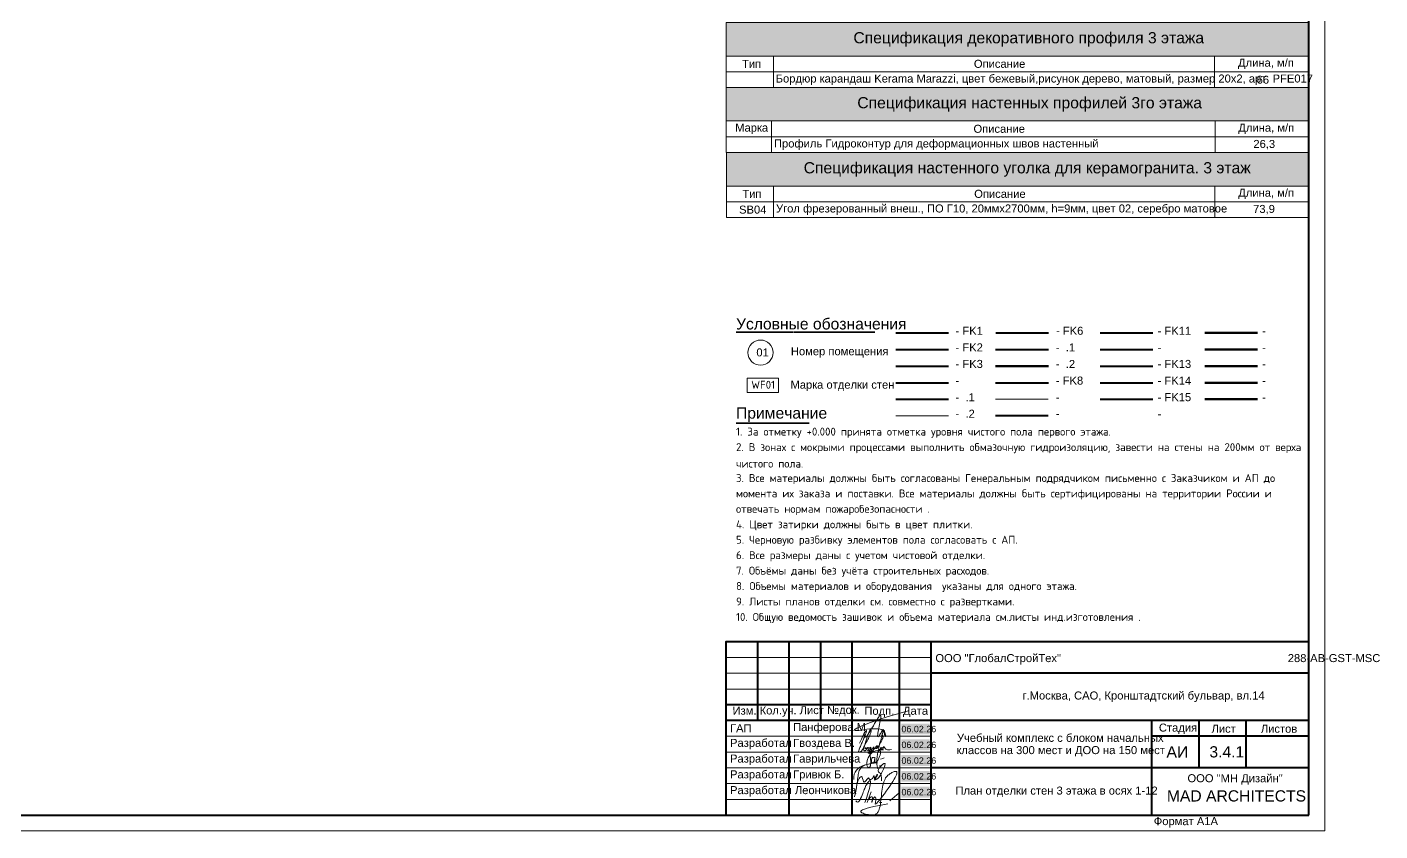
# Model space of a CAD drawing. Header units: millimetres. Extents: x -3817 to 677485, y -22715 to 103890.
# Drawn here: x 21876 to 23566, y -19807 to -18804 of the extents above; entities that cross this region are included whole.
import ezdxf

# ---------------------------------------------------------------- set-up
doc = ezdxf.new("R2010")
doc.units = ezdxf.units.MM
doc.layers.add('PDF _Геометрия', color=7, linetype='Continuous', true_color=0x1d1d1d)
doc.layers.add('PDF _Сплошная заливка', color=7, linetype='Continuous', true_color=0xffffff)
doc.layers.add('PDF _Текст', color=7, linetype='Continuous')
doc.styles.add('PDF Arial-BoldMT', font='arial.ttf')
doc.styles.add('PDF GOST-Common', font='arial.ttf')
doc.styles.add('PDF ISOCPEUR', font='isocpeur.ttf')

msp = doc.modelspace()

# ---------------------------------------------------------------- linework, layer by layer
at = {"layer": 'PDF _Геометрия', "color": 7, "lineweight": 9}
for points in [[(23497.1, -17468.5), (20186.2, -17468.5), (20186.2, -19807), (23497.1, -19807)], [(22749.3, -18879.3), (22749.3, -18859.5), (22808.4, -18859.5), (23359.5, -18859.5), (23477, -18859.5), (23477, -18879.3), (23359.5, -18879.3), (22808.4, -18879.3)], [(22749.5, -18960.4), (22749.5, -18940.7), (22806.3, -18940.7), (23360.5, -18940.7), (23476.9, -18940.7), (23476.9, -18960.4), (23360.5, -18960.4), (22806.3, -18960.4)], [(22749.7, -19041.5), (22749.7, -19021.8), (22808.8, -19021.8), (23359.9, -19021.8), (23477, -19021.8), (23477, -19041.5), (23359.9, -19041.5), (22808.8, -19041.5)], [(22814.8, -19259.9), (22775.5, -19259.9), (22775.5, -19242), (22814.8, -19242)], [(22827.9, -19669.2), (22965.7, -19669.2), (22965.7, -19688.9), (22827.9, -19688.9)], [(22827.9, -19767.6), (22965.7, -19767.6), (22965.7, -19787.3), (22827.9, -19787.3)]]:
    msp.add_lwpolyline(points, close=True, dxfattribs=at)
at = {"layer": 'PDF _Геометрия', "color": 7, "lineweight": 40}
msp.add_lwpolyline([(23477.5, -19787.3), (23477.5, -17488.2), (20265, -17488.2), (20265, -19787.3)], close=True, dxfattribs=at)
at = {"layer": 'PDF _Геометрия', "color": 7, "lineweight": 9}
for points in [[(22749.3, -18839.8), (22749.3, -18798.1), (23477, -18798.1), (23477, -18839.8), (23477, -18859.5)], [(23477, -18839.8), (22749.3, -18839.8), (22749.3, -18859.5)], [(22808.4, -18839.8), (22808.4, -18859.5), (22808.4, -18879.3)], [(23359.5, -18839.8), (23359.5, -18859.5), (23359.5, -18879.3)], [(22749.5, -18920.9), (22749.5, -18879.3), (23476.9, -18879.3), (23476.9, -18920.9), (23476.9, -18940.7)], [(23476.9, -18920.9), (22749.5, -18920.9), (22749.5, -18940.7)], [(22806.3, -18920.9), (22806.3, -18940.7), (22806.3, -18960.4)], [(23360.5, -18920.9), (23360.5, -18940.7), (23360.5, -18960.4)], [(22749.7, -19002.1), (22749.7, -18960.4), (23477, -18960.4), (23477, -19002.1), (23477, -19021.8)], [(23477, -19002.1), (22749.7, -19002.1), (22749.7, -19021.8)], [(22808.8, -19002.1), (22808.8, -19021.8), (22808.8, -19041.5)], [(23359.9, -19002.1), (23359.9, -19021.8), (23359.9, -19041.5)], [(23005, -19590.5), (22749.1, -19590.5)], [(23005, -19610.2), (22749.1, -19610.2)], [(23005, -19629.9), (22749.1, -19629.9)], [(22906.6, -19669.2), (22906.6, -19688.9)], [(22922.2, -19683.3), (22921.9, -19686.6), (22922, -19688.7), (22922.5, -19689.8), (22923.2, -19690), (22924.2, -19689.5), (22925.4, -19688.2), (22926.8, -19686.4), (22928.3, -19684.2), (22929.9, -19681.6), (22931.6, -19678.8), (22933.3, -19676), (22934.9, -19673.1), (22936.5, -19670.4), (22937.9, -19667.9), (22939.2, -19665.8), (22940.4, -19664.2), (22941.2, -19663.2), (22941.9, -19662.8), (22942.3, -19662.9), (22942.5, -19663.5), (22942.6, -19664.6), (22942.5, -19666), (22942.3, -19667.7), (22942, -19669.6), (22941.6, -19671.8), (22941.2, -19674), (22940.7, -19676.3), (22940.2, -19678.6), (22939.8, -19680.8), (22939.4, -19682.9), (22939, -19684.9), (22938.8, -19686.5), (22938.6, -19687.9), (22938.6, -19688.9), (22938.8, -19689.5), (22939.1, -19689.6), (22939.5, -19689.3), (22940.1, -19688.7), (22940.8, -19687.8), (22941.5, -19686.7), (22942.2, -19685.6), (22943, -19684.4), (22943.7, -19683.3), (22944.4, -19682.2), (22944.9, -19681.4), (22945.4, -19680.8), (22945.7, -19680.5), (22945.9, -19680.7), (22945.8, -19681.3), (22945.6, -19682.4), (22945.2, -19683.8), (22944.8, -19685.3), (22944.3, -19686.8), (22943.9, -19688), (22943.7, -19688.9), (22943.6, -19689.3), (22943.8, -19688.9), (22944.2, -19687.7), (22944.9, -19686), (22945.7, -19684.1), (22946.4, -19682.6), (22947, -19681.7), (22947.4, -19682.1), (22947.4, -19683.7), (22947.4, -19686.1), (22947.5, -19688.2), (22948, -19689.3), (22948.7, -19689.2), (22948.9, -19688.2), (22948.5, -19686.9), (22948.1, -19685.5), (22947.5, -19684.1), (22946.6, -19682.8), (22945.4, -19681.6), (22943.8, -19680.6), (22941.8, -19679.9), (22939.1, -19679.5), (22936, -19679.4), (22932.5, -19679.5), (22928.8, -19679.8), (22925, -19680.2), (22921.4, -19680.7), (22918, -19681.2), (22915, -19681.5), (22912.5, -19681.7), (22910.8, -19681.7), (22909.9, -19681.4), (22909.9, -19680.9), (22910.8, -19680), (22912.7, -19678.9), (22915.4, -19677.5), (22918.9, -19675.9), (22923.4, -19674.1), (22928.6, -19672.1), (22934.7, -19670), (22941.5, -19667.7), (22949.2, -19665.2), (22957.6, -19662.7), (22966.8, -19660), (22976.7, -19657.3)], [(22916.1, -19697.5), (22918.4, -19692.3), (22920.2, -19688.5), (22921.6, -19685.7), (22922.7, -19683.9), (22923.4, -19682.8), (22923.9, -19682.2), (22924.2, -19681.9), (22924.5, -19681.8), (22924.7, -19681.8), (22924.8, -19681.9), (22924.8, -19682.2), (22924.7, -19682.6), (22924.6, -19683.1), (22924.4, -19683.7), (22924.2, -19684.5), (22923.9, -19685.4), (22923.5, -19686.4), (22923.1, -19687.5), (22922.6, -19688.7), (22922.1, -19689.9), (22921.6, -19691.2), (22921.1, -19692.5), (22920.5, -19693.8), (22919.9, -19695.2), (22919.3, -19696.5), (22918.7, -19697.8), (22918.1, -19699.1), (22917.6, -19700.4), (22917.1, -19701.6), (22916.6, -19702.7), (22916.1, -19703.8), (22915.7, -19704.8), (22915.4, -19705.7), (22915.1, -19706.5), (22915, -19707.3), (22914.9, -19707.8), (22914.9, -19708.3), (22915.1, -19708.6), (22915.3, -19708.8), (22915.6, -19708.9), (22916, -19708.9), (22916.4, -19708.8), (22916.9, -19708.6), (22917.3, -19708.3), (22917.7, -19708), (22918.1, -19707.7), (22918.5, -19707.3), (22918.9, -19706.8), (22919.2, -19706.4), (22919.5, -19705.8), (22919.9, -19705.2), (22920.3, -19704.5), (22920.6, -19703.8), (22921.1, -19702.9), (22921.6, -19702), (22922.1, -19700.9), (22922.7, -19699.8), (22923.4, -19698.5), (22924.1, -19697.2), (22924.9, -19695.8), (22925.6, -19694.4), (22926.4, -19692.9), (22927.1, -19691.5), (22927.8, -19690.1), (22928.4, -19688.8), (22929, -19687.5), (22929.4, -19686.4), (22929.8, -19685.3), (22930.1, -19684.4), (22930.2, -19683.6), (22930.4, -19682.9), (22930.4, -19682.2), (22930.4, -19681.7), (22930.3, -19681.3), (22930.1, -19681), (22930, -19680.8), (22929.7, -19680.7), (22929.5, -19680.8), (22929.2, -19681), (22928.9, -19681.3), (22928.5, -19681.9), (22928.1, -19682.8), (22927.6, -19684), (22927, -19685.8), (22926.2, -19688.2), (22925.3, -19691.2), (22924.1, -19695), (22922.8, -19699.6), (22921.2, -19705.3), (22921.3, -19706.1), (22921.7, -19706.7), (22922.3, -19706.9), (22922.9, -19706.9), (22923.6, -19706.7), (22924.1, -19706.3), (22924.4, -19705.8), (22924.5, -19705.2), (22924.6, -19704.6), (22924.5, -19704.1), (22924.2, -19703.7), (22923.9, -19703.5), (22923.6, -19703.4), (22923.3, -19703.5), (22923.1, -19703.6), (22923, -19703.7), (22923, -19703.9), (22923.1, -19704), (22923.6, -19704), (22924.4, -19703.8), (22925.2, -19703.8), (22925.7, -19704.2), (22925.3, -19705.3)], [(23005, -19688.9), (22749.1, -19688.9)], [(22926.2, -19707.2), (22927.6, -19705.4), (22927.9, -19704.2), (22927.6, -19703.4), (22927, -19703), (22926.5, -19702.9), (22926.2, -19703.1), (22926.1, -19703.4), (22926.3, -19703.6), (22926.8, -19703.8), (22927.5, -19703.8), (22928.2, -19703.6), (22928.9, -19703.2), (22929.5, -19702.7), (22930, -19702.5), (22930.2, -19702.6), (22930.2, -19702.9), (22930.1, -19703.3), (22929.8, -19703.7), (22929.6, -19704.1), (22929.7, -19704.3), (22930.1, -19704.4), (22930.5, -19704.6), (22930.9, -19704.8), (22931.1, -19705.1), (22931.1, -19705.5), (22930.9, -19706.1), (22930.7, -19706.7), (22930.3, -19707.3), (22929.8, -19707.9), (22929.2, -19708.6), (22928.7, -19709.1), (22928.2, -19709.6), (22927.7, -19709.9), (22927.3, -19710.1), (22927, -19710.1), (22926.8, -19709.9), (22926.8, -19709.6), (22926.9, -19709.2), (22927.1, -19708.6), (22927.5, -19707.9), (22928.1, -19707.1), (22928.9, -19706.3), (22929.8, -19705.5), (22930.7, -19704.9), (22931.8, -19704.6), (22932.8, -19704.6), (22933.7, -19705.3)], [(22934.5, -19702.1), (22933.1, -19703), (22932.7, -19703.6), (22932.8, -19703.9), (22933, -19704.1), (22933.3, -19704.1), (22933.6, -19704), (22933.8, -19703.8), (22934, -19703.6), (22934.2, -19703.5), (22934.3, -19703.4), (22934.4, -19703.4), (22934.4, -19703.5), (22934.3, -19703.7), (22934.2, -19704), (22934.1, -19704.5), (22933.9, -19705.1), (22933.6, -19705.7), (22933.4, -19706.3), (22933.1, -19707), (22932.8, -19707.6), (22932.4, -19708.2), (22932.1, -19708.7), (22931.8, -19709.2), (22931.5, -19709.6), (22931.2, -19709.9), (22930.9, -19710.1), (22930.7, -19710.3), (22930.5, -19710.5), (22930.3, -19710.5), (22930.2, -19710.5), (22930.1, -19710.5), (22930.1, -19710.3), (22930.2, -19710.1), (22930.3, -19709.9), (22930.5, -19709.6), (22930.7, -19709.2), (22930.9, -19708.8), (22931.2, -19708.4), (22931.5, -19708), (22931.9, -19707.5), (22932.3, -19707), (22932.7, -19706.5), (22933.2, -19706), (22933.6, -19705.5), (22934.1, -19705), (22934.6, -19704.6), (22935.1, -19704.1), (22935.6, -19703.6), (22936, -19703.2), (22936.5, -19702.8), (22936.9, -19702.4), (22937.3, -19702.1), (22937.7, -19701.8), (22938, -19701.5), (22938.2, -19701.3), (22938.4, -19701.1), (22938.4, -19701), (22938.4, -19700.8), (22938.3, -19700.8), (22938.1, -19700.7), (22937.9, -19700.7), (22937.6, -19700.8), (22937.3, -19701), (22937.1, -19701.2), (22936.9, -19701.5), (22936.7, -19701.8), (22936.6, -19702.2), (22936.5, -19702.6), (22936.4, -19703), (22936.4, -19703.3), (22936.4, -19703.6), (22936.4, -19703.8), (22936.5, -19704), (22936.6, -19704.1), (22936.8, -19704.2), (22936.9, -19704.2), (22937.1, -19704.2), (22937.4, -19704.1), (22937.7, -19703.9), (22937.9, -19703.7), (22938.3, -19703.4), (22938.6, -19703), (22939, -19702.5), (22939.4, -19702), (22939.8, -19701.5), (22940.2, -19700.8), (22940.6, -19700.2), (22941.1, -19699.5), (22941.5, -19698.7), (22941.9, -19698), (22942.3, -19697.2), (22942.7, -19696.4), (22943.1, -19695.7), (22943.5, -19694.9), (22943.8, -19694.2), (22944.1, -19693.5), (22944.4, -19692.8), (22944.7, -19692.2), (22944.9, -19691.7), (22945, -19691.1), (22945.2, -19690.7), (22945.3, -19690.2), (22945.3, -19689.8), (22945.4, -19689.5), (22945.4, -19689.2), (22945.4, -19688.9), (22945.4, -19688.6), (22945.4, -19688.4), (22945.3, -19688.3), (22945.2, -19688.2), (22945.2, -19688.1), (22945.1, -19688), (22945, -19688), (22944.9, -19688.1), (22944.8, -19688.2), (22944.6, -19688.3), (22944.5, -19688.6), (22944.3, -19688.9), (22944.1, -19689.3), (22943.9, -19689.7), (22943.7, -19690.3), (22943.4, -19691), (22943.2, -19691.7), (22942.9, -19692.6), (22942.6, -19693.6), (22942.2, -19694.7), (22941.9, -19695.9), (22941.6, -19697.1), (22941.2, -19698.3), (22940.9, -19699.5), (22940.7, -19700.7), (22940.4, -19701.8), (22940.2, -19702.8), (22940, -19703.8), (22939.9, -19704.6), (22939.9, -19705.3)], [(22941.9, -19705.3), (22940.9, -19705.3), (22939.9, -19705.3), (22940.7, -19705.6), (22941.5, -19705.3), (22942.2, -19704.7), (22942.5, -19704.1), (22942.5, -19703.8), (22942.3, -19703.6), (22942.1, -19703.5), (22942, -19703.5), (22942.2, -19703.5), (22942.6, -19703.5), (22943.2, -19703.3), (22943.8, -19703), (22944.3, -19702.7), (22944.6, -19702.8), (22944.3, -19703.5), (22943.4, -19705.3)], [(22942.8, -19706), (22943.8, -19706), (22945, -19704.9), (22946.1, -19703.2), (22946.5, -19701.2), (22946.5, -19702.2), (22946.8, -19702.6), (22947.2, -19702.7), (22947.4, -19702.9), (22947.6, -19703.2), (22947.7, -19703.5), (22948, -19704), (22948.4, -19704.5), (22949, -19705), (22949.8, -19705.5), (22950.8, -19705.9), (22952.2, -19706), (22953.9, -19705.9), (22956.1, -19705.5)], [(23005, -19708.6), (22749.1, -19708.6)], [(22928.2, -19705.9), (22929.2, -19712.2), (22929.8, -19717.2), (22930, -19721.1), (22929.9, -19723.9), (22929.6, -19725.9), (22929, -19727.2), (22928.4, -19727.8), (22927.6, -19728), (22926.9, -19727.6), (22926.2, -19727), (22925.7, -19726), (22925.2, -19724.7), (22925, -19723.2), (22925.1, -19721.5), (22925.4, -19719.6), (22926.1, -19717.6), (22927, -19715.6), (22928.1, -19713.7), (22929.4, -19711.8), (22930.8, -19710.2), (22932.3, -19708.9), (22933.9, -19707.9), (22935.9, -19707.1), (22938.4, -19706.5), (22941.7, -19706), (22945.9, -19705.6)], [(22934.6, -19715.9), (22933.4, -19715.2), (22932.5, -19715.2), (22932, -19715.4), (22931.7, -19715.8), (22931.4, -19716.3), (22931.3, -19717), (22931.1, -19717.8), (22931.1, -19718.6), (22931, -19719.5), (22931, -19720.3), (22931.1, -19721), (22931.4, -19721.6), (22931.7, -19722), (22932.1, -19722.2), (22932.6, -19722.2), (22933.1, -19722.1), (22933.5, -19721.9), (22933.9, -19721.5), (22934.2, -19720.9), (22934.5, -19720.1), (22934.8, -19719.2), (22934.9, -19718.1), (22935.1, -19717.1), (22935.2, -19716.2), (22935.2, -19715.5), (22935.2, -19715.1), (22935.2, -19714.9), (22935.2, -19714.9), (22935.2, -19715.1), (22935.2, -19715.6), (22935.1, -19716.5), (22935, -19717.6), (22935, -19718.7), (22935, -19719.7), (22935, -19720.6), (22935.1, -19721.3), (22935.2, -19721.7), (22935.4, -19721.9), (22935.6, -19722), (22935.9, -19721.9), (22936.2, -19721.7), (22936.5, -19721.5), (22936.9, -19721.2), (22937.3, -19720.8), (22937.8, -19720.3), (22938.3, -19719.7), (22938.8, -19719), (22939.3, -19718.1), (22939.7, -19717.2), (22940.2, -19716.3), (22940.7, -19715.3), (22941.1, -19714.3), (22941.4, -19713.4), (22941.7, -19712.4), (22941.9, -19711.5), (22942.1, -19710.7), (22942.2, -19709.9), (22942.2, -19709.2), (22942.2, -19708.6), (22942.2, -19708.1), (22942.1, -19707.6), (22942, -19707.3), (22941.9, -19707), (22941.7, -19706.8), (22941.5, -19706.6), (22941.2, -19706.6), (22940.9, -19706.6), (22940.6, -19706.6), (22940.3, -19706.8), (22940, -19707.1), (22939.8, -19707.4), (22939.5, -19707.9), (22939.3, -19708.4), (22939, -19709), (22938.8, -19709.7), (22938.6, -19710.5), (22938.4, -19711.3), (22938.3, -19712.3), (22938.1, -19713.2), (22938, -19714.3), (22937.9, -19715.4), (22937.8, -19716.5), (22937.7, -19717.6), (22937.6, -19718.8), (22937.6, -19719.9), (22937.6, -19720.9), (22937.6, -19722), (22937.6, -19722.9), (22937.7, -19723.8), (22937.8, -19724.6), (22937.9, -19725.3), (22938.1, -19726), (22938.2, -19726.7), (22938.4, -19727.3), (22938.5, -19727.9), (22938.7, -19728.6), (22938.9, -19729.2)], [(22942.4, -19717.4), (22945.2, -19716.6), (22946.8, -19715.8)], [(23005, -19728.3), (22749.1, -19728.3)], [(22908.8, -19743), (22908.8, -19739.4), (22909.4, -19736.3), (22910.5, -19733.5), (22912.2, -19731.2), (22914.2, -19729.2), (22916.6, -19727.5), (22919.1, -19726.1), (22921.8, -19725), (22924.6, -19724.1), (22927.3, -19723.5), (22929.9, -19723), (22932.3, -19722.6), (22934.4, -19722.4), (22936.2, -19722.2), (22937.5, -19722.1), (22938.3, -19722), (22938.6, -19722), (22938.4, -19722), (22937.9, -19722), (22937, -19722.1), (22935.8, -19722.2), (22934.3, -19722.3), (22932.7, -19722.6), (22930.9, -19722.8), (22929.1, -19723.2), (22927.2, -19723.6), (22925.3, -19724.1), (22923.5, -19724.7), (22921.9, -19725.4), (22920.3, -19726.2), (22919, -19727.1), (22918, -19728.1), (22917.1, -19729.2), (22916.3, -19730.4), (22915.7, -19731.8), (22915.2, -19733.2), (22914.9, -19734.8), (22914.5, -19736.5), (22914.2, -19738.3), (22914, -19740.3), (22913.7, -19742.5), (22913.4, -19744.7), (22913.1, -19747.1), (22912.7, -19749.7), (22912.2, -19752.3), (22911.8, -19754.8), (22911.3, -19757.2), (22910.9, -19759.5), (22910.5, -19761.4), (22910.1, -19763), (22909.9, -19764.1), (22909.8, -19764.6), (22909.8, -19764.5), (22909.9, -19763.9), (22910.2, -19762.7), (22910.5, -19761.2), (22910.8, -19759.4), (22911.3, -19757.4), (22911.7, -19755.3), (22912.1, -19753.3), (22912.4, -19751.4), (22912.7, -19749.6), (22913.1, -19748), (22913.5, -19746.4), (22914, -19744.9), (22914.7, -19743.3), (22915.5, -19741.7), (22916.5, -19740.3), (22917.5, -19739.3), (22918.4, -19739.2), (22919.2, -19740), (22919.9, -19741.7), (22920.5, -19743.7), (22921.1, -19745.4), (22921.8, -19746.3), (22922.7, -19745.8), (22923.8, -19744.3), (22925.4, -19742.3), (22927.4, -19740.7), (22927.9, -19742.1), (22928.9, -19742.8), (22930.1, -19742.9), (22931.2, -19742.5), (22932.1, -19741.7), (22932.8, -19740.6), (22933.3, -19739.6), (22933.7, -19738.8), (22934, -19738.3), (22934.2, -19738.5), (22934.4, -19739.1), (22934.6, -19740.2), (22934.8, -19741.4), (22934.9, -19742.5), (22935.1, -19743.5), (22935.2, -19744), (22935.3, -19744), (22935.4, -19743.4), (22935.5, -19742.6), (22935.8, -19741.5), (22936.1, -19740.3), (22936.6, -19739.1), (22937.1, -19738.1), (22937.7, -19737.2), (22938.2, -19736.7), (22938.6, -19736.4), (22938.7, -19736.6), (22938.4, -19737.2), (22938, -19738.1), (22937.4, -19739.2), (22936.9, -19740.2), (22936.5, -19741.1), (22936.4, -19741.8), (22936.4, -19742.3), (22936.5, -19742.6), (22936.8, -19742.7), (22937.3, -19742.6), (22937.8, -19742.3), (22938.5, -19741.8), (22939.2, -19741.1), (22940, -19740.2), (22940.8, -19739), (22941.7, -19737.7), (22942.6, -19736.3), (22943.5, -19734.8), (22944.3, -19733.2), (22945.2, -19731.6), (22945.9, -19730), (22946.6, -19728.5), (22947.1, -19727.1), (22947.5, -19725.8), (22947.8, -19724.7), (22948, -19723.8), (22947.9, -19723.1), (22947.6, -19722.8), (22947.2, -19722.7), (22946.6, -19722.8), (22945.9, -19723.2), (22945.1, -19723.8), (22944.2, -19724.5), (22943.4, -19725.3), (22942.5, -19726.2), (22941.7, -19727.2), (22940.9, -19728.2), (22940.2, -19729.2), (22939.7, -19730.2), (22939.4, -19731.1), (22939.2, -19731.9), (22939.3, -19732.6), (22939.6, -19733.1), (22940.1, -19733.6), (22940.6, -19734.1), (22941.2, -19734.6), (22941.7, -19735.1), (22942.3, -19735.8), (22942.7, -19736.5), (22943, -19737.4), (22943.2, -19738.8), (22943.4, -19740.9), (22943.6, -19744.3)], [(22927.5, -19767.2), (22929.4, -19765.3), (22930.8, -19764.3), (22931.7, -19764.4), (22932.1, -19765.6), (22932, -19768), (22931.4, -19771.7), (22932.1, -19768.8), (22933.1, -19766.5), (22934.2, -19765.1), (22935.3, -19764.5), (22936.2, -19764.9), (22936.6, -19766.1), (22936.6, -19768.4), (22935.8, -19771.7), (22935.5, -19773.1), (22935.7, -19773.6), (22936.4, -19773.4), (22937.5, -19772.4), (22939, -19770.9), (22940.8, -19768.8), (22942.8, -19766.4), (22944.9, -19763.6), (22947.2, -19760.6), (22949.5, -19757.4), (22951.8, -19754.2), (22954, -19751), (22956, -19748), (22957.8, -19745.2), (22959.3, -19742.6), (22960.6, -19740.5), (22961.5, -19738.6), (22962.2, -19737), (22962.6, -19735.7), (22962.8, -19734.7), (22962.8, -19733.9), (22962.6, -19733.3), (22962.2, -19732.9), (22961.7, -19732.7), (22961, -19732.7), (22960.3, -19732.8), (22959.4, -19733), (22958.5, -19733.3), (22957.5, -19733.8), (22956.5, -19734.2), (22955.5, -19734.8), (22954.5, -19735.4), (22953.5, -19736), (22952.5, -19736.8), (22951.5, -19737.6), (22950.5, -19738.6), (22949.6, -19739.7), (22948.7, -19740.9), (22947.9, -19742.3), (22947.1, -19743.9), (22946.4, -19745.7), (22945.8, -19747.7), (22945.2, -19749.9), (22944.8, -19752.3), (22944.3, -19754.9), (22944, -19757.5), (22943.6, -19760.3), (22943.3, -19763.1), (22943, -19765.9), (22942.7, -19768.6), (22942.4, -19771.3), (22942.1, -19773.8), (22941.7, -19776.1), (22941.2, -19778.2), (22940.7, -19780), (22940.1, -19781.6), (22939.5, -19783), (22938.7, -19784.1), (22937.9, -19785.1), (22937, -19785.8), (22935.9, -19786.4), (22934.8, -19786.8), (22933.5, -19787), (22932.2, -19787.1), (22930.7, -19787.1), (22929, -19787), (22927.3, -19786.7), (22925.5, -19786.4), (22923.6, -19786), (22921.9, -19785.5), (22920.4, -19784.9), (22919.1, -19784.3), (22918.2, -19783.7), (22917.7, -19783), (22917.7, -19782.3), (22918.4, -19781.5), (22919.9, -19780.6), (22922.2, -19779.7), (22925.6, -19778.6), (22930.1, -19777.5), (22935.9, -19776.2), (22943, -19774.8), (22951.5, -19773.3)], [(22941.1, -19725.9), (22942.4, -19725.9), (22943.8, -19725.9)], [(23005, -19748), (22749.1, -19748)], [(22911.3, -19769.5), (22912.6, -19770.9), (22913.8, -19771), (22915.1, -19770.2), (22916.3, -19768.6), (22917.4, -19766.6), (22918.4, -19764.3), (22919.4, -19762.2), (22920.2, -19760.2), (22920.8, -19758.5), (22921.5, -19756.9), (22922, -19755.5), (22922.5, -19754.1), (22923.1, -19752.9), (22923.6, -19751.7), (22924.1, -19750.5), (22924.8, -19749.3), (22925.4, -19748.2), (22926.1, -19747.1), (22926.8, -19746.1), (22927.5, -19745.3), (22928.1, -19744.7), (22928.7, -19744.3), (22929.1, -19744.2), (22929.5, -19744.4), (22929.7, -19745), (22929.8, -19746), (22929.7, -19747.4), (22929.4, -19749.3), (22929, -19751.4), (22928.4, -19753.9), (22927.8, -19756.5), (22927, -19759.2), (22926.2, -19762), (22925.3, -19764.7), (22924.4, -19767.3), (22923.5, -19769.6), (22922.6, -19771.7)], [(23005, -19767.6), (22749.1, -19767.6)], [(22906.6, -19767.6), (22906.6, -19787.3)], [(22930.8, -19758.2), (22928.3, -19765), (22925.8, -19771.7)], [(22941.1, -19771.7), (22942.4, -19771.7), (22943.8, -19771.7)], [(22954.1, -19769.3), (22959.9, -19764.5), (22965.7, -19759.6)]]:
    msp.add_lwpolyline(points, dxfattribs=at)
at = {"layer": 'PDF _Геометрия', "color": 7, "lineweight": 35}
for points in [[(22761.8, -19184.6), (22833.2, -19184.6)], [(22833.8, -19184.6), (22838.1, -19184.6)], [(22838, -19184.6), (22935, -19184.6)], [(22761.8, -19298), (22853.2, -19298)]]:
    msp.add_lwpolyline(points, dxfattribs=at)
at = {"layer": 'PDF _Геометрия', "color": 231, "lineweight": 40, "true_color": 0xff80c0}
msp.add_lwpolyline([(22961.3, -19185.4), (23027.1, -19185.4)], dxfattribs=at)
at = {"layer": 'PDF _Геометрия', "color": 9, "lineweight": 40, "true_color": 0xd6bca3}
msp.add_lwpolyline([(23086.2, -19185.4), (23151.9, -19185.4)], dxfattribs=at)
at = {"layer": 'PDF _Геометрия', "color": 31, "lineweight": 40, "true_color": 0xe8ca86}
msp.add_lwpolyline([(23216.8, -19185.4), (23282.6, -19185.4)], dxfattribs=at)
at = {"layer": 'PDF _Геометрия', "color": 2, "lineweight": 60}
msp.add_lwpolyline([(23347.5, -19185.4), (23413.2, -19185.4)], dxfattribs=at)
at = {"layer": 'PDF _Геометрия', "color": 83, "lineweight": 40, "true_color": 0x85be7e}
msp.add_lwpolyline([(22961.3, -19206.1), (23027.1, -19206.1)], dxfattribs=at)
at = {"layer": 'PDF _Геометрия', "color": 11, "lineweight": 40, "true_color": 0xff8f59}
msp.add_lwpolyline([(23085.9, -19206.1), (23151.9, -19206.1)], dxfattribs=at)
at = {"layer": 'PDF _Геометрия', "color": 254, "lineweight": 40, "true_color": 0xc2dce7}
msp.add_lwpolyline([(23216.8, -19206.1), (23282.6, -19206.1)], dxfattribs=at)
at = {"layer": 'PDF _Геометрия', "color": 192, "lineweight": 60, "true_color": 0x6500ca}
msp.add_lwpolyline([(23347.5, -19206.1), (23413.2, -19206.1)], dxfattribs=at)
at = {"layer": 'PDF _Геометрия', "color": 41, "lineweight": 40, "true_color": 0xede76b}
msp.add_lwpolyline([(22961.3, -19226.8), (23027.1, -19226.8)], dxfattribs=at)
at = {"layer": 'PDF _Геометрия', "color": 230, "lineweight": 60, "true_color": 0xff0080}
msp.add_lwpolyline([(23085.9, -19226.8), (23151.9, -19226.8)], dxfattribs=at)
at = {"layer": 'PDF _Геометрия', "color": 5, "lineweight": 40}
msp.add_lwpolyline([(23216.8, -19226.8), (23282.6, -19226.8)], dxfattribs=at)
at = {"layer": 'PDF _Геометрия', "color": 171, "lineweight": 60, "true_color": 0x8080ff}
msp.add_lwpolyline([(23347.5, -19226.8), (23413.2, -19226.8)], dxfattribs=at)
at = {"layer": 'PDF _Геометрия', "color": 91, "lineweight": 40, "true_color": 0x50fe6a}
msp.add_lwpolyline([(22961.3, -19247.6), (23027.1, -19247.6)], dxfattribs=at)
at = {"layer": 'PDF _Геометрия', "color": 137, "lineweight": 40, "true_color": 0x408080}
msp.add_lwpolyline([(23085.9, -19247.6), (23151.9, -19247.6)], dxfattribs=at)
at = {"layer": 'PDF _Геометрия', "color": 7, "lineweight": 40, "true_color": 0xffd2ff}
msp.add_lwpolyline([(23216.8, -19247.6), (23282.6, -19247.6)], dxfattribs=at)
at = {"layer": 'PDF _Геометрия', "color": 120, "lineweight": 60, "true_color": 0x00ffb9}
msp.add_lwpolyline([(23347.5, -19247.6), (23413.2, -19247.6)], dxfattribs=at)
at = {"layer": 'PDF _Геометрия', "color": 171, "lineweight": 40, "true_color": 0x7171ff}
msp.add_lwpolyline([(22961.3, -19268.3), (23027.1, -19268.3)], dxfattribs=at)
at = {"layer": 'PDF _Геометрия', "color": 96, "lineweight": 20, "true_color": 0x008000}
msp.add_lwpolyline([(23085.9, -19268.3), (23151.6, -19268.3)], dxfattribs=at)
at = {"layer": 'PDF _Геометрия', "color": 33, "lineweight": 40, "true_color": 0xc89191}
msp.add_lwpolyline([(23216.8, -19268.3), (23282.6, -19268.3)], dxfattribs=at)
at = {"layer": 'PDF _Геометрия', "color": 8, "lineweight": 60, "true_color": 0x808080}
msp.add_lwpolyline([(23347.5, -19268.3), (23413.2, -19268.3)], dxfattribs=at)
at = {"layer": 'PDF _Геометрия', "color": 32, "lineweight": 20, "true_color": 0xd56a00}
msp.add_lwpolyline([(22961.3, -19288.9), (23027.1, -19288.9)], dxfattribs=at)
at = {"layer": 'PDF _Геометрия', "color": 254, "lineweight": 40, "true_color": 0xbdf0ee}
msp.add_lwpolyline([(23085.9, -19288.6), (23151.6, -19288.6)], dxfattribs=at)
at = {"layer": 'PDF _Геометрия', "color": 7, "lineweight": 40}
for points in [[(23477.5, -19570.8), (22749.1, -19570.8), (22749.1, -19787.3)], [(22788.5, -19570.8), (22788.5, -19669.2)], [(22827.9, -19570.8), (22827.9, -19787.3)], [(22867.2, -19570.8), (22867.2, -19669.2)], [(22906.6, -19570.8), (22906.6, -19787.3)], [(22965.7, -19570.8), (22965.7, -19787.3)], [(23005, -19570.8), (23005, -19787.3)], [(23477.5, -19610.2), (23005, -19610.2)], [(23005, -19649.5), (22749.1, -19649.5)], [(23477.5, -19669.2), (22749.1, -19669.2)], [(23280.6, -19669.2), (23280.6, -19787.3)], [(23339.7, -19669.2), (23339.7, -19728.3)], [(23398.7, -19669.2), (23398.7, -19728.3)], [(23477.5, -19688.9), (23280.6, -19688.9)], [(23477.5, -19728.3), (23005, -19728.3)]]:
    msp.add_lwpolyline(points, dxfattribs=at)
at = {"layer": 'PDF _Геометрия', "color": 7, "lineweight": 9}
msp.add_circle((22792.4, -19210), 15.7, dxfattribs=at)
at = {"layer": 'PDF _Сплошная заливка', "color": 7, "lineweight": 9, "true_color": 0xf0f0f0, "transparency": 33554559}
msp.add_solid([(22749.3, -18798.1), (23477, -18798.1), (22749.3, -18839.8), (23477, -18839.8)], dxfattribs=at)
at = {"layer": 'PDF _Сплошная заливка', "color": 7, "lineweight": 9, "true_color": 0xf3f3f3, "transparency": 33554559}
for points in [[(22749.5, -18879.3), (23476.9, -18879.3), (22749.5, -18920.9), (23476.9, -18920.9)], [(22749.7, -18960.4), (23477, -18960.4), (22749.7, -19002.1), (23477, -19002.1)]]:
    msp.add_solid(points, dxfattribs=at)
at = {"layer": 'PDF _Сплошная заливка', "lineweight": 9, "transparency": 33554559}
for points in [[(22968.4, -19673.1), (23003.6, -19673.1), (22968.4, -19686.6), (23003.6, -19686.6)], [(22968.4, -19692.7), (23003.6, -19692.7), (22968.4, -19706.3), (23003.6, -19706.3)], [(22968.4, -19712.4), (23003.6, -19712.4), (22968.4, -19726), (23003.6, -19726)], [(22968.4, -19732.1), (23003.6, -19732.1), (22968.4, -19745.7), (23003.6, -19745.7)], [(22968.4, -19751.8), (23003.6, -19751.8), (22968.4, -19765.3), (23003.6, -19765.3)]]:
    msp.add_solid(points, dxfattribs=at)

# ---------------------------------------------------------------- texts
at = {"layer": 'PDF _Текст', "attachment_point": 4}
for s, insert, char_height, style in [('Спецификация декоративного профиля 3 этажа', (22908.4, -18819.1), 14, 'PDF GOST-Common'), ('Длина, м/п', (23388.9, -18849.6), 10, 'PDF GOST-Common'), ('Тип', (22769.2, -18849.6), 10, 'PDF GOST-Common'), ('Описание', (23058.9, -18849.6), 10, 'PDF GOST-Common'), ('Бордюр карандаш Kerama Marazzi, цвет бежевый,рисунок дерево, матовый, размер 20х2, арт. PFE017', (22811.3, -18869.4), 10, 'PDF GOST-Common'), ('66', (23412.1, -18869.4), 10, 'PDF GOST-Common'), ('Спецификация настенных профилей 3го этажа', (22913.3, -18900.2), 14, 'PDF GOST-Common'), ('Марка', (22760.8, -18930.7), 10, 'PDF GOST-Common'), ('Описание', (23058.4, -18930.7), 10, 'PDF GOST-Common'), ('Длина, м/п', (23389.3, -18930.7), 10, 'PDF GOST-Common'), ('Профиль Гидроконтур для деформационных швов настенный', (22809.2, -18950.5), 10, 'PDF GOST-Common'), ('26,3', (23408, -18950.5), 10, 'PDF GOST-Common'), ('Спецификация настенного уголка для керамогранита. 3 этаж', (22846.3, -18981.4), 14, 'PDF GOST-Common'), ('Тип', (22769.6, -19011.9), 10, 'PDF GOST-Common'), ('Описание', (23059.3, -19011.9), 10, 'PDF GOST-Common'), ('Длина, м/п', (23389.1, -19011.9), 10, 'PDF GOST-Common'), ('SB04', (22765.6, -19031.6), 10, 'PDF GOST-Common'), ('Угол фрезерованный внеш., ПО Г10, 20ммх2700мм, h=9мм, цвет 02, серебро матовое', (22811.7, -19031.6), 10, 'PDF GOST-Common'), ('73,9', (23407.7, -19031.6), 10, 'PDF GOST-Common'), ('Условные обозначения', (22761.8, -19174.2), 14, 'PDF GOST-Common'), ('- FK1', (23036, -19182.8), 10, 'PDF GOST-Common'), ('- FK6', (23161.5, -19182.8), 10, 'PDF GOST-Common'), ('- FK11', (23288.4, -19182.8), 10, 'PDF GOST-Common'), ('-  ', (23419.1, -19182.8), 10, 'PDF GOST-Common'), ('01', (22787.2, -19209.8), 10, 'PDF GOST-Common'), ('Номер помещения', (22830.3, -19209.8), 10, 'PDF GOST-Common'), ('- FK2', (23036, -19203.5), 10, 'PDF GOST-Common'), ('-  .1', (23161.3, -19203.5), 10, 'PDF GOST-Common'), ('-  ', (23288.4, -19203.5), 10, 'PDF GOST-Common'), ('-  ', (23419.1, -19203.5), 10, 'PDF GOST-Common'), ('- FK3', (23036, -19224.2), 10, 'PDF GOST-Common'), ('-  .2', (23161.3, -19224.2), 10, 'PDF GOST-Common'), ('- FK13', (23288.4, -19224.2), 10, 'PDF GOST-Common'), ('-  ', (23419.1, -19224.2), 10, 'PDF GOST-Common'), ('WF01', (22780.8, -19250.1), 9.85, 'PDF ISOCPEUR'), ('Марка отделки стен', (22829.8, -19251.5), 10, 'PDF GOST-Common'), ('-  ', (23036, -19245), 10, 'PDF GOST-Common'), ('- FK8', (23161.3, -19245), 10, 'PDF GOST-Common'), ('- FK14', (23288.4, -19245), 10, 'PDF GOST-Common'), ('-  ', (23419.1, -19245), 10, 'PDF GOST-Common'), ('-  .1', (23036, -19265.7), 10, 'PDF GOST-Common'), ('- FK15', (23288.4, -19265.7), 10, 'PDF GOST-Common'), ('Примечание', (22761.8, -19287.5), 14, 'PDF GOST-Common'), ('-  .2', (23036, -19286.3), 10, 'PDF GOST-Common'), ('- ', (23161.3, -19265.7), 10, 'PDF GOST-Common'), ('-  ', (23419.1, -19265.7), 10, 'PDF GOST-Common'), ('-  ', (23161.3, -19286), 10, 'PDF GOST-Common'), ('-  ', (23288.4, -19286.5), 10, 'PDF GOST-Common'), ('1. За отметку +0.000 принята отметка уровня чистого пола первого этажа.', (22761.8, -19310), 9.847, 'PDF ISOCPEUR'), ('2. В зонах с мокрыми процессами выполнить обмазочную гидроизоляцию, завести на стены на 200мм от верха', (22761.8, -19329.3), 9.8467, 'PDF ISOCPEUR'), ('чистого пола.', (22761.8, -19348.6), 9.847, 'PDF ISOCPEUR'), ('3. Все материалы должны быть согласованы Генеральным подрядчиком письменно с Заказчиком и АП до', (22761.8, -19367.9), 9.847, 'PDF ISOCPEUR'), ('момента их заказа и поставки. Все материалы должны быть сертифицированы на территории России и', (22761.8, -19387.1), 9.847, 'PDF ISOCPEUR'), ('отвечать нормам пожаробезопасности .', (22761.8, -19406.4), 9.847, 'PDF ISOCPEUR'), ('4. Цвет затирки должны быть в цвет плитки.', (22761.8, -19425.7), 9.847, 'PDF ISOCPEUR'), ('5. Черновую разбивку элементов пола согласовать с АП.', (22761.8, -19444.9), 9.847, 'PDF ISOCPEUR'), ('6. Все размеры даны с учетом чистовой отделки.', (22761.8, -19464.2), 9.847, 'PDF ISOCPEUR'), ('7. Объёмы даны без учёта строительных расходов.', (22761.8, -19483.5), 9.847, 'PDF ISOCPEUR'), ('8. Объемы материалов и оборудования  указаны для одного этажа.', (22761.8, -19502.7), 9.847, 'PDF ISOCPEUR'), ('9. Листы планов отделки см. совместно с развертками.', (22761.8, -19522), 9.847, 'PDF ISOCPEUR'), ('10. Общую ведомость зашивок и объема материала см.листы инд.изготовления .', (22761.8, -19541.3), 9.847, 'PDF ISOCPEUR'), ('ООО "ГлобалСтройТех"                                                                         288-AB-GST-MSC', (23010.8, -19592.8), 9.9996, 'PDF GOST-Common'), ('г.Москва, САО, Кронштадтский бульвар, вл.14', (23119.6, -19639.5), 10, 'PDF GOST-Common'), ('Подп.', (22922.1, -19658.5), 10, 'PDF GOST-Common'), ('Дата', (22970.3, -19658.5), 10, 'PDF GOST-Common'), ('ГАП', (22754.3, -19678.9), 10, 'PDF GOST-Common'), ('Панферова М', (22833.1, -19678.9), 10, 'PDF GOST-Common'), ('06.02.26', (22968.4, -19679.9), 8, 'PDF GOST-Common'), ('Учебный комплекс с блоком начальных', (23037.7, -19690.9), 10, 'PDF GOST-Common'), ('Стадия', (23290, -19679.5), 10, 'PDF GOST-Common'), ('Лист', (23355.7, -19679.5), 10, 'PDF GOST-Common'), ('Листов', (23417.3, -19679.5), 10, 'PDF GOST-Common'), ('Разработал', (22754.3, -19698.6), 10, 'PDF GOST-Common'), ('Гвоздева В.', (22833.1, -19698.6), 10, 'PDF GOST-Common'), ('06.02.26', (22968.4, -19699.6), 8, 'PDF GOST-Common'), ('классов на 300 мест и ДОО на 150 мест', (23037.2, -19707.6), 10, 'PDF GOST-Common'), ('АИ', (23299.5, -19708.4), 14, 'PDF GOST-Common'), ('3.4.1', (23353.1, -19708.4), 14, 'PDF GOST-Common'), ('Разработал', (22754.3, -19718.2), 10, 'PDF GOST-Common'), ('Гаврильчева', (22833.1, -19718.2), 10, 'PDF GOST-Common'), ('06.02.26', (22968.4, -19719.3), 8, 'PDF GOST-Common'), ('Разработал', (22754.3, -19737.9), 10, 'PDF GOST-Common'), ('Гривюк Б.', (22833.1, -19737.9), 10, 'PDF GOST-Common'), ('06.02.26', (22968.4, -19738.9), 8, 'PDF GOST-Common'), ('ООО "МН Дизайн"', (23325.7, -19742.7), 10, 'PDF GOST-Common'), ('Разработал Леончикова', (22754.3, -19757.6), 10, 'PDF GOST-Common'), ('06.02.26', (22968.4, -19758.6), 8, 'PDF GOST-Common'), ('План отделки стен 3 этажа в осях 1-12', (23035.8, -19758.1), 10, 'PDF GOST-Common'), ('MAD ARCHITECTS', (23300, -19763.4), 14, 'PDF Arial-BoldMT'), ('Формат А1А', (23283.6, -19796.3), 10, 'PDF GOST-Common')]:
    msp.add_mtext(s, dxfattribs=dict(at, insert=insert, char_height=char_height, style=style))
at = {"layer": 'PDF _Текст', "insert": (22757.5, -19658.5), "char_height": 10, "attachment_point": 4, "rotation": 0.4234, "style": 'PDF GOST-Common'}
msp.add_mtext('Изм. Кол.уч. Лист №док.', dxfattribs=at)

doc.saveas('drawing.dxf')
